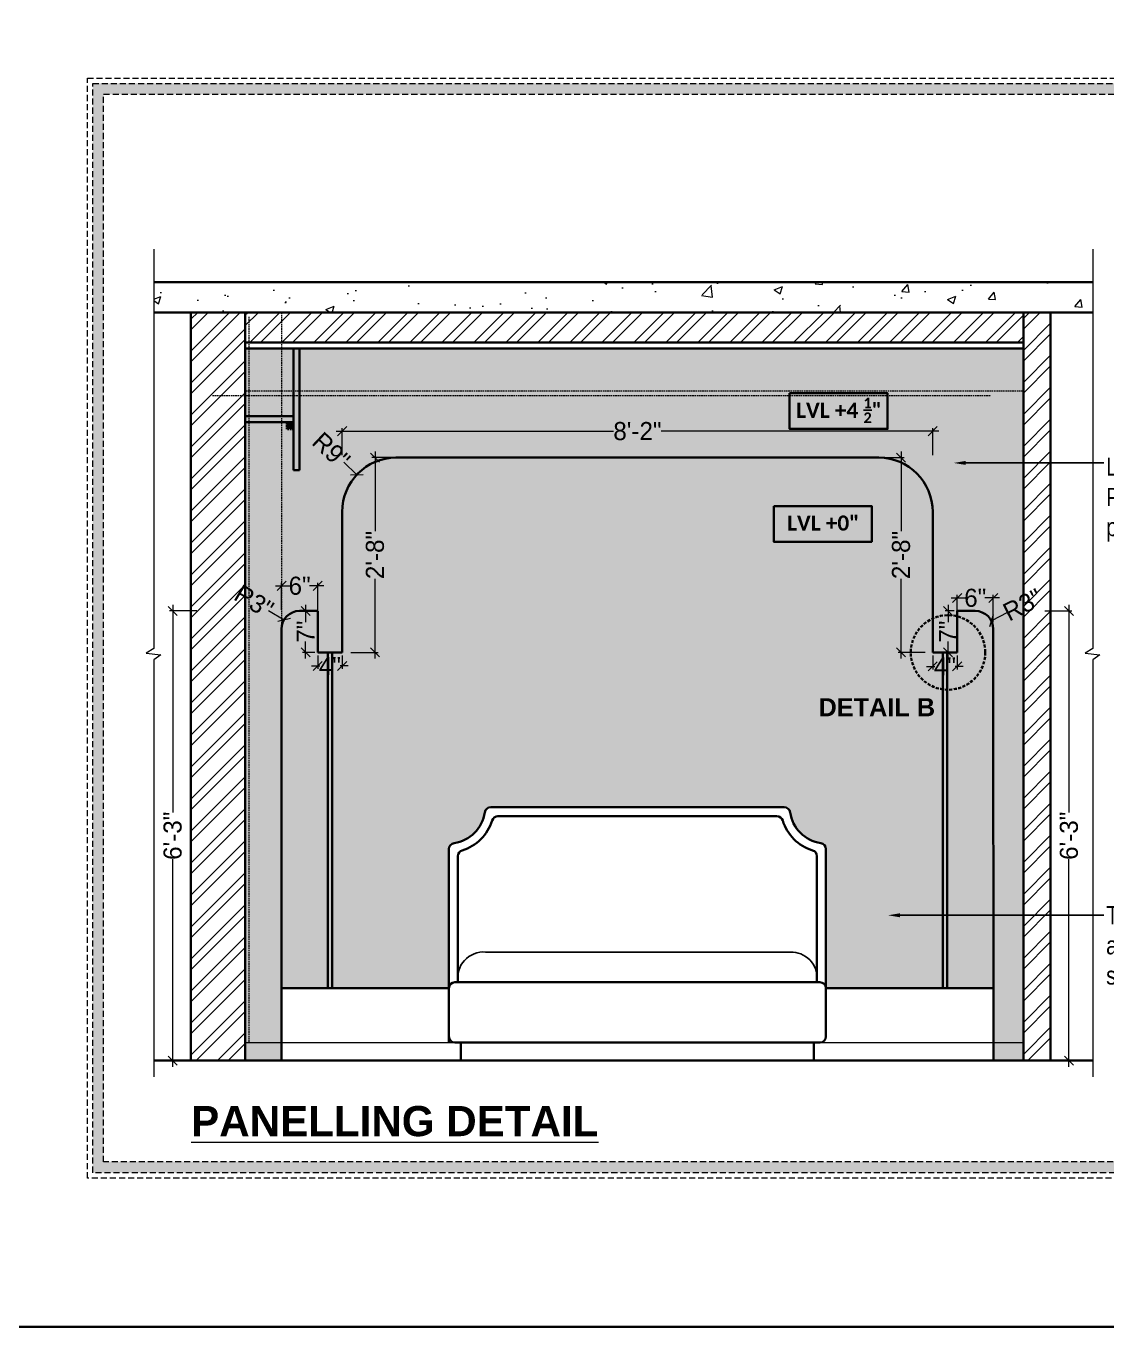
# Model space of a CAD drawing. Header units: millimetres. Extents: x 56222 to 3066687, y -650199 to -121287.
# Drawn here: x 134522.8 to 134702, y -184087.1 to -183871.5 of the extents above; entities that cross this region are included whole.
import ezdxf
from ezdxf import colors
from ezdxf.entities.mleader import LeaderData, LeaderLine
from ezdxf.math import Vec2, Vec3

# ---------------------------------------------------------------- set-up
doc = ezdxf.new("R2010")
doc.units = ezdxf.units.MM
doc.header["$MEASUREMENT"] = 0
doc.header["$PDMODE"] = 35
for name, pattern in [('DASHED', [0.75, 0.5, -0.25]), ('DASHED2', [0.375, 0.25, -0.125]), ('DASHEDX2', [1.5, 1, -0.5])]:
    doc.linetypes.add(name, pattern=pattern)
doc.layers.get('Defpoints').update_dxf_attribs({"color": 220})
doc.layers.add('AR HATCH-7', color=7, linetype='Continuous')
doc.layers.add('Labels and Texts', color=8, linetype='Continuous')
for name, color, linetype, lineweight in [('COLUMN', 1, 'Continuous', 30), ('DIM.', 250, 'Continuous', 13), ('Dimension', 10, 'DASHEDX2', 20), ('FURNITURE', 32, 'Continuous', 9), ('furniture dimensions', 1, 'DASHED', 0), ('FURNITURE-1', 252, 'Continuous', 13), ('GROUND FLOOR', 7, 'Continuous', 9), ('NAME PLATE', 7, 'Continuous', 25), ('SECTION ( SLAB PLine )', 104, 'Continuous', 30), ('Text', 7, 'Continuous', 15), ('wall', 7, 'Continuous', 30), ('XX~SLAB ( BEAM )~ ( DIM )', 7, 'Continuous', 9)]:
    doc.layers.add(name, color=color, linetype=linetype, lineweight=lineweight)
doc.styles.add('century g', font='GOTHIC.TTF')
doc.styles.get("Standard").update_dxf_attribs({"font": 'arial.ttf', "height": 6})
doc.styles.add('style4', font='ARIALN.TTF')
doc.dimstyles.new('Archana', dxfattribs={"dimtxt": 2, "dimasz": 0.75, "dimexe": 0.5, "dimexo": 0.5, "dimgap": 0, "dimtad": 0, "dimzin": 0, "dimdsep": 46, "dimlunit": 4, "dimtxsty": 'century g', "dimblk": 'OBLIQUE', "dimcen": 0, "dimdle": 1, "dimclrd": 256, "dimclre": 256, "dimclrt": 256, "dimadec": 0, "dimazin": 0, "dimtfac": 1, "dimtofl": 0, "dimtmove": 1, "dimatfit": 3, "dimfxl": 1, "dimfxlon": 1, "dimtolj": 1, "dimtzin": 0, "dimlwd": -1, "dimlwe": -1, "dimarcsym": 0})
pattern_1 = [(0, (-42.55616893336992, -445.859880458127), (0.05, 0.0866025403), [0.0125, -0.08750000000000001]), (90, (-42.54991893336992, -445.859880458127), (-0.05, 0.0866025403), [0.00625, -0.1669550806]), (90, (-42.54835643336992, -445.859880458127), (-0.05, 0.0866025403), [0.005000000000000001, -0.1682050806]), (90, (-42.55148143336991, -445.859880458127), (-0.05, 0.0866025403), [0.005000000000000001, -0.1682050806]), (59.99999999999999, (-42.54679393336992, -445.859880458127), (-0.04999999993206561, 0.08660254033922195), [0.004, -0.096]), (120, (-42.55304393336992, -445.859880458127), (-0.09999999993206561, 3.922195346284241e-11), [0.003999999999999997, -0.09599999999999995])]

# ---------------------------------------------------------------- blocks, each defined once
blk = doc.blocks.new('_Oblique')
at = {"layer": 'wall', "color": 0, "lineweight": -2}
blk.add_line((-0.5, -0.5), (0.5, 0.5), dxfattribs=at)
blk = doc.blocks.new('*D412')
at = {"layer": 'Defpoints', "color": 0, "linetype": 'Continuous', "lineweight": 30, "transparency": 16777216}
for p in [(134547.105146333, -183968.4502284427), (134568.8362786699, -183968.4502284427), (134565.1322659781, -184042.9798222438)]:
    blk.add_point(p, dxfattribs=at)
at = {"layer": 'furniture dimensions', "color": 5, "linetype": 'Continuous', "transparency": 16777216}
for p, q in [((134547.105146333, -183967.4502284427), (134547.105146333, -184001.8380708905)), ((134551.105146333, -183968.4502284427), (134546.605146333, -183968.4502284427)), ((134547.105146333, -184043.9798222438), (134547.105146333, -184009.591979796))]:
    blk.add_line(p, q, dxfattribs=at)
at = {"layer": 'furniture dimensions', "color": 5, "linetype": 'ByBlock', "transparency": 16777216}
blk.add_line((134551.105146333, -184042.9798222438), (134546.605146333, -184042.9798222438), dxfattribs=at)
at = {"layer": 'furniture dimensions', "color": 5, "linetype": 'Continuous', "transparency": 16777216, "xscale": 1.5, "yscale": 1.5, "zscale": 1.5}
for p, rotation in [((134547.105146333, -183968.4502284427), 90), ((134547.105146333, -184042.9798222438), 270)]:
    blk.add_blockref('_Oblique', p, dxfattribs=dict(at, rotation=rotation))
at = {"layer": 'furniture dimensions', "linetype": 'Continuous', "lineweight": 0, "transparency": 16777216, "insert": (134547.1051463329, -184005.7150253432), "char_height": 3, "attachment_point": 5, "rotation": 90, "style": 'century g'}
blk.add_mtext('\\A1;6\'-3"', dxfattribs=at)
blk = doc.blocks.new('*D413')
at = {"layer": 'Defpoints', "color": 0, "linetype": 'Continuous', "lineweight": 30, "transparency": 16777216}
for p in [(134571.1428776511, -183964.2945922226), (134565.150750656, -183971.4502284426), (134571.1428776511, -183971.8916234802)]:
    blk.add_point(p, dxfattribs=at)
at = {"layer": 'furniture dimensions', "color": 5, "linetype": 'Continuous', "transparency": 16777216}
for p, q in [((134564.150750656, -183964.2945922226), (134566.5336258463, -183964.2945922226)), ((134572.1428776511, -183964.2945922226), (134569.7600024608, -183964.2945922226)), ((134571.1428776511, -183968.2945922226), (134571.1428776511, -183963.7945922226))]:
    blk.add_line(p, q, dxfattribs=at)
at = {"layer": 'furniture dimensions', "color": 5, "linetype": 'ByBlock', "transparency": 16777216}
blk.add_line((134565.150750656, -183968.2945922226), (134565.150750656, -183963.7945922226), dxfattribs=at)
at = {"layer": 'furniture dimensions', "color": 5, "linetype": 'Continuous', "transparency": 16777216, "xscale": 1.5, "yscale": 1.5, "zscale": 1.5, "rotation": 180}
blk.add_blockref('_Oblique', (134565.150750656, -183964.2945922226), dxfattribs=at)
at = {"layer": 'furniture dimensions', "color": 5, "linetype": 'Continuous', "transparency": 16777216, "xscale": 1.5, "yscale": 1.5, "zscale": 1.5}
blk.add_blockref('_Oblique', (134571.1428776511, -183964.2945922226), dxfattribs=at)
at = {"layer": 'furniture dimensions', "linetype": 'Continuous', "lineweight": 0, "transparency": 16777216, "insert": (134568.1468141535, -183964.2945922226), "char_height": 3, "attachment_point": 5, "style": 'century g'}
blk.add_mtext('\\A1;6"', dxfattribs=at)
blk = doc.blocks.new('*D414')
at = {"layer": 'Defpoints', "color": 0, "linetype": 'Continuous', "lineweight": 30, "transparency": 16777216}
for p in [(134571.1428776511, -183968.4502284426), (134569.1428776513, -183975.3330185179), (134571.1428776511, -183975.3330185179)]:
    blk.add_point(p, dxfattribs=at)
at = {"layer": 'furniture dimensions', "color": 5, "linetype": 'Continuous', "transparency": 16777216}
for p, q in [((134569.1428776513, -183967.4502284426), (134569.1428776513, -183970.2876126033)), ((134569.1428776513, -183976.3330185179), (134569.1428776513, -183973.4956343573)), ((134570.6428776511, -183975.3330185179), (134568.6428776513, -183975.3330185179))]:
    blk.add_line(p, q, dxfattribs=at)
at = {"layer": 'furniture dimensions', "color": 5, "linetype": 'ByBlock', "transparency": 16777216}
blk.add_line((134570.6428776511, -183968.4502284426), (134568.6428776513, -183968.4502284426), dxfattribs=at)
at = {"layer": 'furniture dimensions', "color": 5, "linetype": 'Continuous', "transparency": 16777216, "xscale": 1.5, "yscale": 1.5, "zscale": 1.5}
for p, rotation in [((134569.1428776513, -183968.4502284426), 90), ((134569.1428776513, -183975.3330185179), 270)]:
    blk.add_blockref('_Oblique', p, dxfattribs=dict(at, rotation=rotation))
at = {"layer": 'furniture dimensions', "linetype": 'Continuous', "lineweight": 0, "transparency": 16777216, "insert": (134569.1428776513, -183971.8916234803), "char_height": 3, "attachment_point": 5, "rotation": 90, "style": 'century g'}
blk.add_mtext('\\A1;7"', dxfattribs=at)
blk = doc.blocks.new('*D415')
at = {"layer": 'Defpoints', "color": 0, "linetype": 'Continuous', "lineweight": 30, "transparency": 16777216}
for p in [(134571.1428776511, -183975.3330185179), (134575.2005469705, -183975.3330185179), (134575.2005469705, -183977.571144886)]:
    blk.add_point(p, dxfattribs=at)
at = {"layer": 'furniture dimensions', "color": 5, "linetype": 'ByBlock', "transparency": 16777216}
blk.add_line((134571.1428776511, -183975.8330185179), (134571.1428776511, -183978.071144886), dxfattribs=at)
at = {"layer": 'furniture dimensions', "color": 5, "linetype": 'Continuous', "transparency": 16777216}
for p, q in [((134575.2005469705, -183975.8330185179), (134575.2005469705, -183978.071144886)), ((134570.1428776511, -183977.571144886), (134571.4708285583, -183977.571144886)), ((134576.2005469705, -183977.571144886), (134574.8725960634, -183977.571144886))]:
    blk.add_line(p, q, dxfattribs=at)
at = {"layer": 'furniture dimensions', "color": 5, "linetype": 'Continuous', "transparency": 16777216, "xscale": 1.5, "yscale": 1.5, "zscale": 1.5, "rotation": 180}
blk.add_blockref('_Oblique', (134571.1428776511, -183977.571144886), dxfattribs=at)
at = {"layer": 'furniture dimensions', "color": 5, "linetype": 'Continuous', "transparency": 16777216, "xscale": 1.5, "yscale": 1.5, "zscale": 1.5}
blk.add_blockref('_Oblique', (134575.2005469705, -183977.571144886), dxfattribs=at)
at = {"layer": 'furniture dimensions', "linetype": 'Continuous', "lineweight": 0, "transparency": 16777216, "insert": (134573.1717123108, -183977.571144886), "char_height": 3, "attachment_point": 5, "style": 'century g'}
blk.add_mtext('\\A1;4"', dxfattribs=at)
blk = doc.blocks.new('*D416')
at = {"layer": 'Defpoints', "color": 0, "linetype": 'Continuous', "lineweight": 30, "transparency": 16777216}
for p in [(134580.6423300977, -183943.0316213579), (134588.4468639769, -183943.0316213579), (134575.2005469706, -183975.3330185179)]:
    blk.add_point(p, dxfattribs=at)
at = {"layer": 'furniture dimensions', "color": 5, "linetype": 'Continuous', "transparency": 16777216}
for p, q in [((134580.6423300977, -183942.0316213579), (134580.6423300977, -183955.2268474702)), ((134584.6423300977, -183943.0316213579), (134580.1423300977, -183943.0316213579)), ((134580.6423300977, -183976.3330185179), (134580.6423300977, -183963.1377924056))]:
    blk.add_line(p, q, dxfattribs=at)
at = {"layer": 'furniture dimensions', "color": 5, "linetype": 'ByBlock', "transparency": 16777216}
blk.add_line((134576.6423300977, -183975.3330185179), (134581.1423300977, -183975.3330185179), dxfattribs=at)
at = {"layer": 'furniture dimensions', "color": 5, "linetype": 'Continuous', "transparency": 16777216, "xscale": 1.5, "yscale": 1.5, "zscale": 1.5}
for p, rotation in [((134580.6423300977, -183943.0316213579), 90), ((134580.6423300977, -183975.3330185179), 270)]:
    blk.add_blockref('_Oblique', p, dxfattribs=dict(at, rotation=rotation))
at = {"layer": 'furniture dimensions', "linetype": 'Continuous', "lineweight": 0, "transparency": 16777216, "insert": (134580.6423300976, -183959.1823199379), "char_height": 3, "attachment_point": 5, "rotation": 90, "style": 'century g'}
blk.add_mtext('\\A1;2\'-8"', dxfattribs=at)
blk = doc.blocks.new('*D417')
at = {"layer": 'Defpoints', "color": 0, "linetype": 'Continuous', "lineweight": 30, "transparency": 16777216}
for p in [(134565.5809306657, -183969.9023184913), (134568.1507506559, -183971.4502284426)]:
    blk.add_point(p, dxfattribs=at)
at = {"layer": 'furniture dimensions', "color": 5, "linetype": 'Continuous', "transparency": 16777216}
blk.add_line((134563.0111106754, -183968.35440854), (134565.5809306657, -183969.9023184913), dxfattribs=at)
at = {"layer": 'furniture dimensions', "color": 5, "linetype": 'Continuous', "transparency": 16777216, "xscale": 1.5, "yscale": 1.5, "zscale": 1.5, "rotation": 328.9376878861668}
blk.add_blockref('_Oblique', (134565.5809306657, -183969.9023184913), dxfattribs=at)
at = {"layer": 'furniture dimensions', "linetype": 'Continuous', "lineweight": 0, "transparency": 16777216, "insert": (134560.5862907253, -183966.8938381713), "char_height": 3, "attachment_point": 5, "rotation": 328.9376878861667, "style": 'century g'}
blk.add_mtext('\\A1;R3"', dxfattribs=at)
blk = doc.blocks.new('*D418')
at = {"layer": 'Defpoints', "color": 0, "linetype": 'Continuous', "lineweight": 30, "transparency": 16777216}
for p in [(134577.6390567744, -183945.8711781202), (134584.2005469705, -183952.0312792887)]:
    blk.add_point(p, dxfattribs=at)
at = {"layer": 'furniture dimensions', "color": 5, "linetype": 'Continuous', "transparency": 16777216}
blk.add_line((134575.4518933758, -183943.817811064), (134577.6390567744, -183945.8711781202), dxfattribs=at)
at = {"layer": 'furniture dimensions', "color": 5, "linetype": 'Continuous', "transparency": 16777216, "xscale": 1.5, "yscale": 1.5, "zscale": 1.5, "rotation": 316.8071850856658}
blk.add_blockref('_Oblique', (134577.6390567744, -183945.8711781202), dxfattribs=at)
at = {"layer": 'furniture dimensions', "linetype": 'Continuous', "lineweight": 0, "transparency": 16777216, "insert": (134573.3881389248, -183941.8803036037), "char_height": 3, "attachment_point": 5, "rotation": 316.80718508566576, "style": 'century g'}
blk.add_mtext('\\A1;R9"', dxfattribs=at)
blk = doc.blocks.new('*D419')
at = {"layer": 'Defpoints', "color": 0, "linetype": 'Continuous', "lineweight": 30, "transparency": 16777216}
for p in [(134673.0813633529, -183938.6625742629), (134575.2005469705, -183952.0312792886), (134673.0813633529, -183952.0312792886)]:
    blk.add_point(p, dxfattribs=at)
at = {"layer": 'furniture dimensions', "color": 5, "linetype": 'Continuous', "transparency": 16777216}
for p, q in [((134574.2005469705, -183938.6625742629), (134620.1936404098, -183938.6625742629)), ((134674.0813633529, -183938.6625742629), (134628.0882699135, -183938.6625742629)), ((134673.0813633529, -183942.6625742629), (134673.0813633529, -183938.1625742629))]:
    blk.add_line(p, q, dxfattribs=at)
at = {"layer": 'furniture dimensions', "color": 5, "linetype": 'ByBlock', "transparency": 16777216}
blk.add_line((134575.2005469705, -183942.6625742629), (134575.2005469705, -183938.1625742629), dxfattribs=at)
at = {"layer": 'furniture dimensions', "color": 5, "linetype": 'Continuous', "transparency": 16777216, "xscale": 1.5, "yscale": 1.5, "zscale": 1.5, "rotation": 180}
blk.add_blockref('_Oblique', (134575.2005469705, -183938.6625742629), dxfattribs=at)
at = {"layer": 'furniture dimensions', "color": 5, "linetype": 'Continuous', "transparency": 16777216, "xscale": 1.5, "yscale": 1.5, "zscale": 1.5}
blk.add_blockref('_Oblique', (134673.0813633529, -183938.6625742629), dxfattribs=at)
at = {"layer": 'furniture dimensions', "linetype": 'Continuous', "lineweight": 0, "transparency": 16777216, "insert": (134624.1409551617, -183938.6625742629), "char_height": 3, "attachment_point": 5, "style": 'century g'}
blk.add_mtext('\\A1;8\'-2"', dxfattribs=at)
blk = doc.blocks.new('*D420')
at = {"layer": 'Defpoints', "color": 0, "linetype": 'Continuous', "lineweight": 30, "transparency": 16777216}
for p in [(134664.1598307262, -183943.0316213579), (134667.8398001689, -183975.3330185179), (134673.0813633529, -183975.3330185179)]:
    blk.add_point(p, dxfattribs=at)
at = {"layer": 'furniture dimensions', "color": 5, "linetype": 'Continuous', "transparency": 16777216}
for p, q in [((134667.8398001689, -183942.0316213579), (134667.8398001689, -183955.2268474702)), ((134667.8398001689, -183976.3330185179), (134667.8398001689, -183963.1377924056)), ((134671.8398001689, -183975.3330185179), (134667.3398001689, -183975.3330185179))]:
    blk.add_line(p, q, dxfattribs=at)
at = {"layer": 'furniture dimensions', "color": 5, "linetype": 'ByBlock', "transparency": 16777216}
blk.add_line((134664.6598307262, -183943.0316213579), (134668.3398001689, -183943.0316213579), dxfattribs=at)
at = {"layer": 'furniture dimensions', "color": 5, "linetype": 'Continuous', "transparency": 16777216, "xscale": 1.5, "yscale": 1.5, "zscale": 1.5}
for p, rotation in [((134667.8398001689, -183943.0316213579), 90), ((134667.8398001689, -183975.3330185179), 270)]:
    blk.add_blockref('_Oblique', p, dxfattribs=dict(at, rotation=rotation))
at = {"layer": 'furniture dimensions', "linetype": 'Continuous', "lineweight": 0, "transparency": 16777216, "insert": (134667.8398001689, -183959.1823199379), "char_height": 3, "attachment_point": 5, "rotation": 90, "style": 'century g'}
blk.add_mtext('\\A1;2\'-8"', dxfattribs=at)
blk = doc.blocks.new('*D421')
at = {"layer": 'Defpoints', "color": 0, "linetype": 'Continuous', "lineweight": 30, "transparency": 16777216}
for p in [(134673.0813633529, -183975.3330185179), (134677.1390326722, -183975.3330185179), (134677.1390326722, -183977.6327019032)]:
    blk.add_point(p, dxfattribs=at)
at = {"layer": 'furniture dimensions', "color": 5, "linetype": 'ByBlock', "transparency": 16777216}
blk.add_line((134673.0813633529, -183975.8330185179), (134673.0813633529, -183978.1327019032), dxfattribs=at)
at = {"layer": 'furniture dimensions', "color": 5, "linetype": 'Continuous', "transparency": 16777216}
for p, q in [((134677.1390326722, -183975.8330185179), (134677.1390326722, -183978.1327019032)), ((134672.0813633529, -183977.6327019032), (134673.40931426, -183977.6327019032)), ((134678.1390326722, -183977.6327019032), (134676.8110817651, -183977.6327019032))]:
    blk.add_line(p, q, dxfattribs=at)
at = {"layer": 'furniture dimensions', "color": 5, "linetype": 'Continuous', "transparency": 16777216, "xscale": 1.5, "yscale": 1.5, "zscale": 1.5, "rotation": 180}
blk.add_blockref('_Oblique', (134673.0813633529, -183977.6327019032), dxfattribs=at)
at = {"layer": 'furniture dimensions', "color": 5, "linetype": 'Continuous', "transparency": 16777216, "xscale": 1.5, "yscale": 1.5, "zscale": 1.5}
blk.add_blockref('_Oblique', (134677.1390326722, -183977.6327019032), dxfattribs=at)
at = {"layer": 'furniture dimensions', "linetype": 'Continuous', "lineweight": 0, "transparency": 16777216, "insert": (134675.1101980126, -183977.6327019032), "char_height": 3, "attachment_point": 5, "style": 'century g'}
blk.add_mtext('\\A1;4"', dxfattribs=at)
blk = doc.blocks.new('*D422')
at = {"layer": 'Defpoints', "color": 0, "linetype": 'Continuous', "lineweight": 30, "transparency": 16777216}
for p in [(134675.624803877, -183968.4502284426), (134677.1390326723, -183968.4502284426), (134677.1390326723, -183975.3330185179)]:
    blk.add_point(p, dxfattribs=at)
at = {"layer": 'furniture dimensions', "color": 5, "linetype": 'Continuous', "transparency": 16777216}
for p, q in [((134675.624803877, -183967.4502284426), (134675.624803877, -183970.2876126033)), ((134676.6390326723, -183968.4502284426), (134675.124803877, -183968.4502284426)), ((134675.624803877, -183976.3330185179), (134675.624803877, -183973.4956343573))]:
    blk.add_line(p, q, dxfattribs=at)
at = {"layer": 'furniture dimensions', "color": 5, "linetype": 'ByBlock', "transparency": 16777216}
blk.add_line((134676.6390326723, -183975.3330185179), (134675.124803877, -183975.3330185179), dxfattribs=at)
at = {"layer": 'furniture dimensions', "color": 5, "linetype": 'Continuous', "transparency": 16777216, "xscale": 1.5, "yscale": 1.5, "zscale": 1.5}
for p, rotation in [((134675.624803877, -183968.4502284426), 90), ((134675.624803877, -183975.3330185179), 270)]:
    blk.add_blockref('_Oblique', p, dxfattribs=dict(at, rotation=rotation))
at = {"layer": 'furniture dimensions', "linetype": 'Continuous', "lineweight": 0, "transparency": 16777216, "insert": (134675.6248038769, -183971.8916234803), "char_height": 3, "attachment_point": 5, "rotation": 90, "style": 'century g'}
blk.add_mtext('\\A1;7"', dxfattribs=at)
blk = doc.blocks.new('*D423')
at = {"layer": 'Defpoints', "color": 0, "linetype": 'Continuous', "lineweight": 30, "transparency": 16777216}
for p in [(134683.1315212516, -183966.2926034058), (134677.1390326722, -183970.2876126034), (134683.1315212516, -183972.6948228212)]:
    blk.add_point(p, dxfattribs=at)
at = {"layer": 'furniture dimensions', "color": 5, "linetype": 'ByBlock', "transparency": 16777216}
blk.add_line((134677.1390326722, -183969.7876126034), (134677.1390326722, -183965.7926034058), dxfattribs=at)
at = {"layer": 'furniture dimensions', "color": 5, "linetype": 'Continuous', "transparency": 16777216}
for p, q in [((134683.1315212516, -183970.2926034058), (134683.1315212516, -183965.7926034058)), ((134676.1390326722, -183966.2926034058), (134678.5220886547, -183966.2926034058)), ((134684.1315212516, -183966.2926034058), (134681.7484652692, -183966.2926034058))]:
    blk.add_line(p, q, dxfattribs=at)
at = {"layer": 'furniture dimensions', "color": 5, "linetype": 'Continuous', "transparency": 16777216, "xscale": 1.5, "yscale": 1.5, "zscale": 1.5, "rotation": 180}
blk.add_blockref('_Oblique', (134677.1390326722, -183966.2926034058), dxfattribs=at)
at = {"layer": 'furniture dimensions', "color": 5, "linetype": 'Continuous', "transparency": 16777216, "xscale": 1.5, "yscale": 1.5, "zscale": 1.5}
blk.add_blockref('_Oblique', (134683.1315212516, -183966.2926034058), dxfattribs=at)
at = {"layer": 'furniture dimensions', "linetype": 'Continuous', "lineweight": 0, "transparency": 16777216, "insert": (134680.135276962, -183966.2926034058), "char_height": 3, "attachment_point": 5, "style": 'century g'}
blk.add_mtext('\\A1;6"', dxfattribs=at)
blk = doc.blocks.new('*D424')
at = {"layer": 'Defpoints', "color": 0, "linetype": 'Continuous', "lineweight": 30, "transparency": 16777216}
for p in [(134680.1311596674, -183968.4502284427), (134680.1311596674, -184042.9798222438), (134695.672498834, -184042.9798222438)]:
    blk.add_point(p, dxfattribs=at)
at = {"layer": 'furniture dimensions', "color": 5, "linetype": 'Continuous', "transparency": 16777216}
for p, q in [((134695.672498834, -183967.4502284427), (134695.672498834, -184001.8380708905)), ((134695.672498834, -184043.9798222438), (134695.672498834, -184009.591979796)), ((134691.672498834, -184042.9798222438), (134696.172498834, -184042.9798222438))]:
    blk.add_line(p, q, dxfattribs=at)
at = {"layer": 'furniture dimensions', "color": 5, "linetype": 'ByBlock', "transparency": 16777216}
blk.add_line((134691.672498834, -183968.4502284427), (134696.172498834, -183968.4502284427), dxfattribs=at)
at = {"layer": 'furniture dimensions', "color": 5, "linetype": 'Continuous', "transparency": 16777216, "xscale": 1.5, "yscale": 1.5, "zscale": 1.5}
for p, rotation in [((134695.672498834, -183968.4502284427), 90), ((134695.672498834, -184042.9798222438), 270)]:
    blk.add_blockref('_Oblique', p, dxfattribs=dict(at, rotation=rotation))
at = {"layer": 'furniture dimensions', "linetype": 'Continuous', "lineweight": 0, "transparency": 16777216, "insert": (134695.6724988339, -184005.7150253432), "char_height": 3, "attachment_point": 5, "rotation": 90, "style": 'century g'}
blk.add_mtext('\\A1;6\'-3"', dxfattribs=at)
blk = doc.blocks.new('*D425')
at = {"layer": 'Defpoints', "color": 0, "linetype": 'Continuous', "lineweight": 30, "transparency": 16777216}
for p in [(134682.8035269978, -183970.0869776033), (134680.1311596673, -183971.4502284426)]:
    blk.add_point(p, dxfattribs=at)
at = {"layer": 'furniture dimensions', "color": 5, "linetype": 'Continuous', "transparency": 16777216}
blk.add_line((134685.4758943283, -183968.7237267639), (134682.8035269978, -183970.0869776033), dxfattribs=at)
at = {"layer": 'furniture dimensions', "color": 5, "linetype": 'Continuous', "transparency": 16777216, "xscale": 1.5, "yscale": 1.5, "zscale": 1.5, "rotation": 207.0274258120571}
blk.add_blockref('_Oblique', (134682.8035269978, -183970.0869776033), dxfattribs=at)
at = {"layer": 'furniture dimensions', "linetype": 'Continuous', "lineweight": 0, "transparency": 16777216, "insert": (134687.9974754668, -183967.4373962642), "char_height": 3, "attachment_point": 5, "rotation": 27.027425812057103, "style": 'century g'}
blk.add_mtext('\\A1;R3"', dxfattribs=at)

msp = doc.modelspace()

# ---------------------------------------------------------------- hatches: boundary and pattern name
at = {"layer": 'AR HATCH-7', "lineweight": 18, "true_color": 0x939598, "transparency": 33554687}
h = msp.add_hatch(dxfattribs=at)
h.set_pattern_fill('ANSI32', color=252, scale=10)
h.set_pattern_definition([(45, (-59.08697850699537, -447.9356172328989), (-2.651650429449553, 2.651650429449553), []), (45, (-57.31921155698365, -447.9356172328989), (-2.651650429449553, 2.651650429449553), [])])
h.paths.add_polyline_path([(134559.1326987932, -183918.979829948), (134550.1326987936, -183918.979829948), (134550.1326987936, -184042.9798222438), (134559.1326987932, -184042.9798222437)])
h.paths.add_polyline_path([(134692.6313814473, -183918.979826096), (134688.1377234321, -183918.9798338001), (134688.1377234321, -184042.9798222438), (134692.6313814473, -184042.9798222438)])
at = {"layer": 'AR HATCH-7', "lineweight": 30, "true_color": 0xf2e8da, "transparency": 33554559}
h = msp.add_hatch(color=254, dxfattribs=at)
h.dxf.hatch_style = 1
edge = h.paths.add_edge_path()
edge.add_line((134688.1377234321, -183931.9798299481), (134565.1326987936, -183931.9798299481))
edge.add_line((134565.1326987936, -183931.9798299481), (134565.150750656, -183971.4502284426))
edge.add_arc((134568.150750656, -183971.4502284426), 3, 90.00000000055587, 179.9999999994442, ccw=False)
edge.add_line((134568.150750656, -183968.4502284426), (134571.1428776511, -183968.4502284426))
edge.add_line((134571.1428776511, -183968.4502284426), (134571.1428776511, -183975.3330185179))
edge.add_line((134571.1428776511, -183975.3330185179), (134575.2005469705, -183975.3330185179))
edge.add_line((134575.2005469705, -183975.3330185179), (134575.2005469705, -183952.0312792886))
edge.add_arc((134584.2005469705, -183952.0312792886), 9.000000000029104, 90.49954514177853, 179.9999999998147, ccw=False)
edge.add_line((134584.1220795973, -183943.0316213578), (134664.0028959796, -183943.0316213578))
edge.add_arc((134664.0813633527, -183952.0312792887), 9.000000000125574, 9.263771971745882e-10, 90.49954514084732, ccw=False)
edge.add_line((134673.0813633529, -183952.0312792886), (134673.0813633529, -183975.3330185179))
edge.add_line((134673.0813633529, -183975.3330185179), (134677.1390326722, -183975.3330185179))
edge.add_line((134677.1390326722, -183975.3330185179), (134677.1390326722, -183968.4502284426))
edge.add_line((134677.1390326722, -183968.4502284426), (134680.1311596674, -183968.4502284426))
edge.add_arc((134680.1311596673, -183971.4502284426), 3, 0.03474897195201265, 89.99999999944419, ccw=False)
edge.add_line((134683.1311591156, -183971.4484089908), (134683.1492115297, -184042.9798222438))
edge.add_line((134683.1492115297, -184042.9798222438), (134688.1377234321, -184042.9798222438))
edge.add_line((134688.1377234321, -184042.9798222438), (134688.1377234321, -184008.697887607))
edge.add_line((134688.1377234321, -184008.697887607), (134688.1377234321, -183931.9798299481))
h.paths.add_polyline_path([(134565.1326987936, -183931.9798299481), (134559.1326987932, -183931.9798299481), (134559.1326987932, -184042.9798222438), (134565.1326987936, -184042.9798222438)])
h.paths.add_polyline_path([(134688.1377234321, -183924.979829948), (134559.1326987932, -183924.979829948), (134559.1326987932, -183931.9798299481), (134688.1377234321, -183931.9798299481)])
at = {"layer": 'AR HATCH-7', "lineweight": 30, "transparency": 33554500}
h = msp.add_hatch(dxfattribs=at)
h.set_pattern_fill('SWAMP', color=8, scale=0.1)
h.set_pattern_definition(pattern_1)
edge = h.paths.add_edge_path()
edge.add_line((134674.7351980126, -183975.3330185179), (134673.0813633529, -183975.3330185179))
edge.add_line((134673.0813633529, -183975.3330185179), (134673.0813633529, -183952.0312792886))
edge.add_arc((134664.0813633529, -183952.0312792886), 9, 0, 90.49954514159484)
edge.add_line((134664.0028959796, -183943.0316213578), (134584.1220795973, -183943.0316213578))
edge.add_arc((134584.2005469705, -183952.0312792886), 9.000000000010179, 90.49954514159484, 180)
edge.add_line((134575.2005469705, -183952.0312792886), (134575.2005469705, -183975.3330185179))
edge.add_line((134575.2005469705, -183975.3330185179), (134573.5467123108, -183975.3330185179))
edge.add_line((134573.5467123108, -183975.3330185179), (134573.5467123108, -184030.9792347861))
edge.add_line((134573.5467123108, -184030.9792347861), (134592.8909551614, -184030.9797881241))
edge.add_line((134592.8909551614, -184030.9797881241), (134592.8909551614, -184007.9080254741))
edge.add_arc((134593.8909551614, -184007.908025474), 0.9999999999417923, 98.2132106993692, 180.0000000016675, ccw=False)
edge.add_arc((134592.8909551614, -184000.9798222438), 6.00000000000812, 278.2132107016067, 351.7867892983933)
edge.add_arc((134599.8191583917, -184001.9798222437), 0.9999999999663115, 89.9999999983325, 171.7867893006307, ccw=False)
edge.add_line((134599.8191583917, -184000.9798222438), (134648.4627519307, -184000.9798222438))
edge.add_arc((134648.4627519307, -184001.9798222438), 1, 8.213210700781474, 90, ccw=False)
edge.add_arc((134655.390955161, -184000.9798222439), 5.999999999995647, 188.2132107007814, 261.7867892983537)
edge.add_arc((134654.390955161, -184007.9080254741), 0.9999999999704692, 0, 81.78678929898041, ccw=False)
edge.add_line((134655.390955161, -184007.9080254741), (134655.3909551614, -184030.9797881241))
edge.add_line((134655.3909551614, -184030.9797881241), (134674.7351980126, -184030.978992982))
edge.add_line((134674.7351980126, -184030.978992982), (134674.7351980126, -183975.3330185179))
h.paths.add_polyline_path([(134654.8808371033, -183995.3203381194), (134627.782775067, -183995.3203381194)], flags=16)
h.paths.add_polyline_path([(134620.4991352559, -183990.2168089242), (134596.4253369535, -183990.2168089242)], flags=16)
at = {"layer": 'AR HATCH-7', "lineweight": 0, "transparency": 33554500}
h = msp.add_hatch(dxfattribs=at)
h.set_pattern_fill('SWAMP', color=8, scale=0.1)
h.set_pattern_definition(pattern_1)
h.paths.add_polyline_path([(134683.1343188511, -183981.868256881), (134675.4851980126, -183981.8845239597), (134675.4851980126, -184012.228672463), (134683.1435195062, -184012.2092233429)])
h.paths.add_polyline_path([(134683.1311591156, -183971.4484089908, 0.4140359384822253), (134680.1311596674, -183968.4502284426), (134677.1390326722, -183968.4502284426), (134677.1390326722, -183975.3330185179), (134675.4851980126, -183975.3330185179), (134675.4851980126, -183981.8845239597), (134683.1343188511, -183981.868256881)])
h.paths.add_polyline_path([(134683.1435195062, -184012.2092233429), (134675.4851980126, -184012.228672463), (134675.4851980126, -184030.9797881241), (134683.1492115297, -184030.9797881241)])
h.paths.add_polyline_path([(134572.7967123108, -183975.3330185179), (134571.1428776511, -183975.3330185179), (134571.1428776511, -183968.4502284426), (134568.150750656, -183968.4502284426, 0.4142135623656737), (134565.150750656, -183971.4502284426), (134565.1326987936, -184030.9797881241), (134572.7967123108, -184030.9797881241)])
at = {"layer": 'AR HATCH-7', "lineweight": 30, "true_color": 0xdec05f, "transparency": 33554687}
h = msp.add_hatch(color=53, dxfattribs=at)
h.dxf.hatch_style = 1
h.paths.add_polyline_path([(134573.5467123108, -183975.3330185179), (134572.7967123108, -183975.3330185179), (134572.7967123108, -184030.9797881241), (134573.5467123108, -184030.9797881241)])
h = msp.add_hatch(color=53, dxfattribs=at)
h.dxf.hatch_style = 1
h.paths.add_polyline_path([(134675.4851980126, -183975.3330185179), (134674.7351980126, -183975.3330185179), (134674.7351980126, -184030.9797881241), (134675.4851980126, -184030.9797881241)])
h.paths.add_polyline_path([(134675.4637402867, -184023.1469391107), (134675.4637402867, -184016.6707324485)], flags=16)
at = {"layer": 'Dimension', "true_color": 0xd39e00}
h = msp.add_hatch(color=42, dxfattribs=at)
h.paths.add_polyline_path([(134533.8598820987, -183881.0362539469), (134533.8598820987, -184061.5448370035), (134790.3095154563, -184061.5448370035), (134790.3095154563, -183881.0362539469)])
h.paths.add_polyline_path([(134535.6596957846, -183882.8360676327), (134788.5097017705, -183882.8360676327), (134788.5097017705, -184059.7450233177), (134535.6596957846, -184059.7450233177)], flags=16)
at = {"layer": 'FURNITURE-1', "lineweight": 18, "true_color": 0xc7c8ca}
h = msp.add_hatch(dxfattribs=at)
h.set_pattern_fill('AR-CONC', color=9, scale=2)
h.set_pattern_definition([(49.99999999999999, (-59.08697850699537, -450.9356249371485), (14.34520365201507, -1.255042699651902), [1.5, -16.5]), (355, (-59.08697850699537, -450.9356249371485), (-2.77502667226, 15.04384267400024), [1.2, -13.2]), (100.45144446, (-57.89154488698114, -451.0402118171623), (11.57017693454224, 13.78879981937259), [1.274803839999995, -14.02284223999996]), (46.18420000000001, (-59.08697850699537, -446.9356249371485), (21.34482661343145, -3.310385615861531), [2.25, -24.75]), (96.63563549, (-57.30824360699626, -447.2114910771488), (18.69323891348457, 19.48237201549101), [1.91220684, -21.0342752]), (351.1841639899999, (-59.08697850699537, -446.9356249371485), (18.69323890109546, 19.4823720053998), [1.8, -19.80000002]), (21, (-57.08697850699537, -447.9356249371485), (11.93814104236923, -8.052377813306776), [1.5, -16.5]), (326.0000000000001, (-57.08697850699537, -447.9356249371485), (4.866306638431634, 14.50300090093706), [1.2, -13.2]), (71.45144474, (-56.09213342700968, -448.6066564171342), (16.80444753459942, 6.450623056127077), [1.2748038, -14.02284224]), (37.50000000000001, (-59.08697850699537, -450.9356249371485), (0.2431971063458134, 6.65787707662623), [0, -13.04, 0, -13.4, 0, -13.25]), (7.499999999999999, (-59.08697850699537, -450.9356249371485), (5.261390748842972, 7.888234237647205), [0, -7.64, 0, -12.74, 0, -5.05]), (327.5, (-63.54697850698722, -450.9356249371485), (10.67644872344818, -0.4510974346875951), [0, -5, 0, -15.6, 0, -20.7]), (317.5, (-65.54697850698722, -450.9356249371485), (11.66372338684772, 2.002099646646355), [0, -6.5, 0, -10.36, 0, -14.7])])
h.paths.add_polyline_path([(134699.6070538646, -183913.979829948), (134543.9728484516, -183913.979829948), (134543.9728484516, -183918.979829948), (134699.6070538646, -183918.979829948)])
at = {"layer": 'FURNITURE-1', "lineweight": 18, "transparency": 33554572}
h = msp.add_hatch(dxfattribs=at)
h.set_pattern_fill('ANSI32', color=6, scale=10)
h.set_pattern_definition([(45, (-59.08697850699537, -450.9356249371485), (-2.651650429449553, 2.651650429449553), []), (45, (-57.31921155698365, -450.9356249371485), (-2.651650429449553, 2.651650429449553), [])])
h.paths.add_polyline_path([(134688.1377234321, -183918.979829948), (134565.1326987936, -183918.979829948), (134565.1326987936, -183923.9536898385), (134688.1377234321, -183923.9536898385)])
h.paths.add_polyline_path([(134565.1326987936, -183918.979829948), (134559.1326987932, -183918.979829948), (134559.1326987932, -183923.9536898385), (134565.1326987936, -183923.9536898385)])
at = {"layer": 'FURNITURE-1', "lineweight": 30, "transparency": 33554607}
h = msp.add_hatch(color=3, dxfattribs=at)
h.dxf.hatch_style = 1
h.paths.add_polyline_path([(134566.0086049771, -183937.1468089726), (134567.1326987932, -183937.1468089726), (134567.1326987932, -183938.3006456912), (134566.0086049771, -183938.3006456912)])

# ---------------------------------------------------------------- linework, layer by layer
at = {"color": 27, "linetype": 'Continuous', "lineweight": 30, "true_color": 0x7d5120}
msp.add_line((134566.1326987932, -183937.1448294041), (134559.1326987932, -183937.1529148192), dxfattribs=at)
at = {"layer": 'COLUMN', "color": 9, "linetype": 'DASHED2', "lineweight": 0, "true_color": 0xc7c8ca}
for p, q in [((134559.7209585681, -183919.7255491591), (134559.7209585681, -183932.7255491592)), ((134565.1326987936, -183918.979829948), (134565.1326987936, -183931.9798299481)), ((134553.7209585676, -183932.7255491592), (134682.7259832065, -183932.7255491592)), ((134559.1326987932, -183931.9798299481), (134688.1377234321, -183931.9798299481)), ((134559.7209585681, -183932.7255491592), (134559.7209585681, -184039.9798222438)), ((134565.1326987936, -183931.9798299481), (134565.1326987936, -184033.9797881497))]:
    msp.add_line(p, q, dxfattribs=at)
at = {"layer": 'Dimension', "color": 42, "true_color": 0xd39e00, "elevation": 0.1188055700500966}
for points in [[(134532.9599752557, -183880.136347104), (134791.2094222992, -183880.136347104), (134791.2094222992, -184062.4447438465), (134532.9599752557, -184062.4447438465)], [(134533.8598820987, -183881.0362539469), (134790.3095154563, -183881.0362539469), (134790.3095154563, -184061.5448370035), (134533.8598820987, -184061.5448370035)], [(134535.6596957846, -183882.8360676327), (134788.5097017705, -183882.8360676327), (134788.5097017705, -184059.7450233177), (134535.6596957846, -184059.7450233177)]]:
    msp.add_lwpolyline(points, close=True, dxfattribs=at)
at = {"layer": 'FURNITURE', "lineweight": 30}
for p, q in [((134567.1326987932, -183924.979829948), (134567.1326987932, -183945.1468089726)), ((134568.1326987932, -183924.979829948), (134568.1326987932, -183945.1468089726)), ((134567.1326987932, -183936.1468089726), (134559.1326987932, -183936.1468089726)), ((134567.1326987932, -183937.1468089726), (134559.1326987932, -183937.1468089726)), ((134584.1220795973, -183943.0316213578), (134664.1598307261, -183943.0316213578)), ((134568.1326987932, -183945.1468089726), (134567.1326987932, -183945.1468089726)), ((134575.2005469705, -183952.0312792886), (134575.2005469705, -183975.3330185179)), ((134673.0813633529, -183952.0312792886), (134673.0813633529, -183975.3330185179)), ((134571.1428776511, -183968.4502284426), (134568.150750656, -183968.4502284426)), ((134571.1428776511, -183975.3330185178), (134571.1428776511, -183968.4502284426)), ((134677.1390326722, -183975.3330185179), (134677.1390326722, -183968.4502284426)), ((134677.1390326722, -183968.4502284426), (134680.1311596673, -183968.4502284426)), ((134565.150750656, -183971.4502284426), (134565.1322659781, -184042.9798222438)), ((134683.1311596673, -183971.4502284426), (134683.151940718, -184042.9798222438)), ((134575.2005469705, -183975.3330185179), (134571.1428776511, -183975.3330185179)), ((134673.0813633529, -183975.3330185179), (134677.1390326722, -183975.3330185179)), ((134565.1322659781, -184030.9789940927), (134592.8909551614, -184030.9797881241)), ((134592.8909551614, -184039.9798222438), (134592.8909551614, -184030.9798222438)), ((134655.3878539074, -184030.9798221551), (134683.1465430908, -184030.9806161865)), ((134653.3909551614, -184039.9798222438), (134653.3909551614, -184042.9798222438)), ((134683.1505757778, -184039.9786811889), (134683.1505757778, -184042.9786811889))]:
    msp.add_line(p, q, dxfattribs=at)
at = {"layer": 'FURNITURE', "lineweight": 25}
for p, q in [((134688.1377234321, -184008.697887607), (134688.1377234321, -184030.9797881241)), ((134559.1326987932, -184009.203631656), (134559.1326987932, -184030.9797881241)), ((134594.5826004393, -184039.9798222437, -0.4046973957274836), (134594.5826004393, -184040.0253210167, -0.4047057285931611)), ((134644.2975471486, -184039.9798222437, 0.4027243849323787), (134644.2975471486, -184039.9922276204, 0.4027221129515912)), ((134646.7975471483, -184039.9798222437, 0.4027243849323787), (134646.7975471483, -184039.9922276204, 0.4027221129515965))]:
    msp.add_line(p, q, dxfattribs=at)
at = {"layer": 'FURNITURE'}
msp.add_line((134559.1326987932, -184039.9798222438), (134688.1377234321, -184039.9798222438), dxfattribs=at)
at = {"layer": 'FURNITURE', "lineweight": 30}
for points in [[(134572.7967123108, -183975.3330185179), (134573.5467123108, -183975.3330185179), (134573.5467123108, -184030.9797881241), (134572.7967123108, -184030.9797881241)], [(134674.7351980126, -183975.3330185179), (134675.4851980126, -183975.3330185179), (134675.4851980126, -184030.9797881241), (134674.7351980126, -184030.9797881241)], [(134594.8909551614, -184042.9798222438), (134653.3909551614, -184042.9798222438), (134653.3909551614, -184039.9797893848), (134594.8909551614, -184039.9797893848)]]:
    msp.add_lwpolyline(points, close=True, dxfattribs=at)
for points in [[(134655.3909551614, -184030.9798222438), (134655.390955161, -184007.9080254741, 0.3728246932609604), (134654.5338123039, -184006.9182821555, -0.3325276866845712), (134649.4524952493, -184001.8369651009, 0.37282469327745), (134648.4627519307, -184000.9798222438), (134599.8191583917, -184000.9798222438, 0.3728246932692477), (134598.8294150731, -184001.8369651009, -0.3325276866819051), (134593.7480980186, -184006.9182821554, 0.3728246932692477), (134592.8909551614, -184007.9080254741), (134592.8909551614, -184030.9798222438)], [(134653.8909551614, -184029.9798222438), (134653.890955161, -184009.1038606485, 0.3292444222785209), (134653.1850728081, -184008.1480914245, -0.248358345924057), (134648.2226859804, -184003.1857045967, 0.3292444222865857), (134647.2669167563, -184002.4798222438), (134601.0149935661, -184002.4798222437, 0.3292444222865857), (134600.059224342, -184003.1857045967, -0.2483583459134238), (134595.0968375144, -184008.1480914243, 0.3292444222865857), (134594.3909551614, -184009.1038606484), (134594.3909551614, -184029.9798222438)]]:
    msp.add_lwpolyline(points, format="xyb", dxfattribs=at)
at = {"layer": 'FURNITURE', "lineweight": 25}
msp.add_lwpolyline([(134653.8909551614, -184029.9798222438, 0.4326359713858213), (134649.9295889305, -184024.9823444804), (134598.9678093968, -184024.9772981587, 0.4832943237500665), (134594.3909551614, -184029.9798222438)], format="xyb", dxfattribs=at)
at = {"layer": 'FURNITURE', "lineweight": 30}
msp.add_lwpolyline([(134593.8909551614, -184039.9797893848), (134654.3909551614, -184039.9797893848, 0.414213562373095), (134655.3909551614, -184038.9797893848), (134655.3909551614, -184030.9798222438, 0.414213562373095), (134654.3909551614, -184029.9798222438), (134593.8909551614, -184029.9798222438, 0.414213562373095), (134592.8909551614, -184030.9798222438), (134592.8909551614, -184038.9797893848, 0.414213562373095)], format="xyb", close=True, dxfattribs=at)
at = {"layer": 'FURNITURE', "lineweight": 25}
msp.add_lwpolyline([(134574.8826987928, -184039.9798222438), (134574.8826987928, -184039.9337001376)], dxfattribs=at)
at = {"layer": 'FURNITURE', "lineweight": 30}
for centre, radius, start, end in [((134584.2005469705, -183952.0312792886), 9.000000000010179, 90.49954514214758, 180), ((134664.0813633529, -183952.0312792886), 9.000000000010179, 0, 89.5004548578524), ((134568.150750656, -183971.4502284426), 3, 90, 180), ((134680.1311596673, -183971.4502284426), 3, 0, 90)]:
    msp.add_arc(centre, radius, start, end, dxfattribs=at)
at = {"layer": 'furniture dimensions', "color": 1, "lineweight": 30}
msp.add_circle((134675.6248038768, -183975.3330185179), 6.178479918799532, dxfattribs=at)
at = {"layer": 'GROUND FLOOR', "color": 6, "lineweight": 30}
for p, q in [((134559.1326987932, -183923.9536898385), (134688.1377234321, -183923.9536898385)), ((134559.1326987932, -183924.979829948), (134688.1377234321, -183924.979829948))]:
    msp.add_line(p, q, dxfattribs=at)
at = {"layer": 'Labels and Texts', "color": 1, "lineweight": 30, "ltscale": 0.3}
for points in [[(134649.3573580524, -183932.3887106049), (134665.603305307, -183932.3887106049), (134665.603305307, -183938.2825742629), (134649.3573580524, -183938.2825742629)], [(134646.7416838484, -183951.0880789107), (134662.9876311031, -183951.0880789107), (134662.9876311031, -183956.9819425687), (134646.7416838484, -183956.9819425687)]]:
    msp.add_lwpolyline(points, close=True, dxfattribs=at)
at = {"layer": 'SECTION ( SLAB PLine )', "color": 1}
for p, q in [((134543.9728484516, -183913.979829948), (134699.6070538646, -183913.979829948)), ((134543.9728484516, -183918.979829948), (134699.6070538646, -183918.979829948)), ((134543.9728484516, -184042.9798222438), (134699.6070538646, -184042.9798222438))]:
    msp.add_line(p, q, dxfattribs=at)
at = {"layer": 'Text', "color": 251, "linetype": 'Continuous', "lineweight": 0, "true_color": 0x636466}
for points in [[(134543.9728484516, -183908.4846094312), (134543.9728484516, -183974.6699680607), (134542.7118844152, -183975.450660224), (134545.1459404298, -183975.700660224), (134543.9728484516, -183976.5376430877), (134543.9728484516, -184045.6667187211)], [(134699.6070538646, -183908.4846094312), (134699.6070538646, -183974.6699680607), (134698.3460898283, -183975.450660224), (134700.7801458428, -183975.700660224), (134699.6070538646, -183976.5376430876), (134699.6070538646, -184045.6667187211)]]:
    msp.add_lwpolyline(points, dxfattribs=at)
at = {"layer": 'XX~SLAB ( BEAM )~ ( DIM )', "color": 3, "lineweight": 30}
msp.add_lwpolyline([(133742.493061942, -183380.928262152), (135103.4314117386, -183380.928262152), (135103.4314117386, -184087.1179131565), (133742.493061942, -184087.1179131565)], close=True, dxfattribs=at)
at = {"layer": 'XX~SLAB ( BEAM )~ ( DIM )', "lineweight": 30}
for points in [[(134550.1326987936, -183918.979829948), (134559.1326987932, -183918.979829948), (134559.1326987932, -184042.9798222437), (134550.1326987936, -184042.9798222438)], [(134688.1377234321, -183918.9798376521), (134692.6313814473, -183918.979829948), (134692.6313814473, -184042.9798222438), (134688.1377234321, -184042.9798299479)]]:
    msp.add_lwpolyline(points, close=True, dxfattribs=at)
at = {"layer": 'XX~SLAB ( BEAM )~ ( DIM )', "color": 3, "linetype": 'DASHED2', "lineweight": 30}
msp.add_lwpolyline([(134567.1315414489, -183938.3006456912), (134566.0086049771, -183938.3006456912), (134566.0086049771, -183937.1448307409), (134567.1315414489, -183937.1448307409)], dxfattribs=at)

# ---------------------------------------------------------------- texts
at = {"layer": 'DIM.', "color": 1, "attachment_point": 1}
for s, insert, char_height in [('{\\fArial|b1|i0|c0|p34;DETAIL B}', (134654.1565025575, -183982.9091023731), 3), ('{\\fArial|b1|i0|c0|p34;\\LPANELLING DETAIL}', (134550.1605073947, -184050.4983441961), 5)]:
    msp.add_mtext_dynamic_manual_height_columns(s, width=111.5588362761482, gutter_width=1, heights=[0], dxfattribs=dict(at, insert=insert, char_height=char_height))
at = {"layer": 'NAME PLATE', "color": 251, "true_color": 0x636466, "char_height": 2.5, "attachment_point": 5, "style": 'century g'}
for s, insert in [('\\A1;{\\fCalibri|b1|i0|c0|p34;\\C256;\\c0;LVL +4 \\H0.7x;\\S1/2;\\H1.42857x;"}', (134657.5601033522, -183935.2005747574)), ('{\\fCalibri|b1|i0|c0|p34;\\C256;\\c0;LVL +0"}', (134654.9444291482, -183953.8999430631))]:
    msp.add_mtext_dynamic_manual_height_columns(s, width=51.7191127633032, gutter_width=1, heights=[0], dxfattribs=dict(at, insert=insert))

# ---------------------------------------------------------------- dimensions: what is measured, and where the dimension line sits
at = {"layer": 'furniture dimensions', "color": 5, "linetype": 'Continuous', "lineweight": 0}
for base, p1, p2, picture, middle in [((134673.0813633529, -183938.6625742629), (134575.2005469705, -183952.0312792886), (134673.0813633529, -183952.0312792886), '*D419', (134624.1409551617, -183938.6625742629)), ((134571.1428776511, -183964.2945922226), (134565.150750656, -183971.4502284426), (134571.1428776511, -183971.8916234802), '*D413', (134568.1468141535, -183964.2945922226)), ((134683.1315212516, -183966.2926034058), (134677.1390326722, -183970.2876126034), (134683.1315212516, -183972.6948228212), '*D423', (134680.135276962, -183966.2926034058)), ((134575.2005469705, -183977.571144886), (134571.1428776511, -183975.3330185179), (134575.2005469705, -183975.3330185179), '*D415', (134573.1717123108, -183977.571144886)), ((134677.1390326722, -183977.6327019032), (134673.0813633529, -183975.3330185179), (134677.1390326722, -183975.3330185179), '*D421', (134675.1101980126, -183977.6327019032))]:
    dim = msp.add_linear_dim(base=base, p1=p1, p2=p2, dimstyle='Archana', override={"dimtxt": 3, "dimasz": 1.5, "dimdec": 0, "dimclrd": 5, "dimclre": 5, "dimfxl": 4}, dxfattribs=at)
    dim.commit()
    dim.dimension.update_dxf_attribs({"geometry": picture, "text_midpoint": middle})
for center, mpoint, picture, middle in [((134584.2005469705, -183952.0312792887), (134577.6390567744, -183945.8711781202), '*D418', (134573.3881389248, -183941.8803036037)), ((134568.1507506559, -183971.4502284426), (134565.5809306657, -183969.9023184913), '*D417', (134560.5862907253, -183966.8938381713))]:
    dim = msp.add_radius_dim(center=center, mpoint=mpoint, dimstyle='Archana', override={"dimtxt": 3, "dimasz": 1.5, "dimdec": 0, "dimclrd": 5, "dimclre": 5, "dimfxl": 4}, dxfattribs=at)
    dim.commit()
    dim.dimension.update_dxf_attribs({"geometry": picture, "text_midpoint": middle})
for base, p1, p2, picture, middle in [((134580.6423300977, -183943.0316213579), (134575.2005469705, -183975.3330185179), (134588.4468639769, -183943.0316213578), '*D416', (134580.6423300976, -183959.1823199379)), ((134667.8398001689, -183975.3330185179), (134664.1598307262, -183943.0316213578), (134673.0813633529, -183975.3330185179), '*D420', (134667.8398001689, -183959.1823199379)), ((134547.105146333, -183968.4502284427), (134565.1322659781, -184042.9798222438), (134568.8362786699, -183968.4502284426), '*D412', (134547.1051463329, -184005.7150253432)), ((134569.1428776513, -183975.3330185179), (134571.1428776511, -183968.4502284426), (134571.1428776511, -183975.3330185179), '*D414', (134569.1428776513, -183971.8916234803)), ((134675.624803877, -183968.4502284426), (134677.1390326722, -183975.3330185179), (134677.1390326722, -183968.4502284426), '*D422', (134675.6248038769, -183971.8916234803)), ((134695.672498834, -184042.9798222438), (134680.1311596673, -183968.4502284426), (134680.1311596673, -184042.9798222438), '*D424', (134695.6724988339, -184005.7150253432))]:
    dim = msp.add_linear_dim(base=base, p1=p1, p2=p2, angle=90, dimstyle='Archana', override={"dimtxt": 3, "dimasz": 1.5, "dimdec": 0, "dimclrd": 5, "dimclre": 5, "dimfxl": 4}, dxfattribs=at)
    dim.commit()
    dim.dimension.update_dxf_attribs({"geometry": picture, "text_midpoint": middle})
dim = msp.add_radius_dim(center=(134680.1311596673, -183971.4502284426), mpoint=(134682.8035269978, -183970.0869776033), dimstyle='Archana', override={"dimtxt": 3, "dimasz": 1.5, "dimdec": 0, "dimclrd": 5, "dimclre": 5, "dimfxl": 4}, dxfattribs=at)
dim.commit()
dim.dimension.update_dxf_attribs({"geometry": '*D425', "text_midpoint": (134687.9974754668, -183967.4373962642), "dimtype": 164})

# ---------------------------------------------------------------- leaders
at = {"layer": 'Text', "color": 1, "lineweight": 0, "ltscale": 20}
ml = msp.add_multileader_mtext('Standard', dxfattribs=at)
ml.set_content('\\A1;Lvl+4 {\\H0.7x;\\S1/2;}"_\\PPanelling_\\Ppaint finish', color=1, style='style4')
ml.set_leader_properties()
ml.build(insert=Vec2(0, 0))
ml.multileader.update_dxf_attribs({"dogleg_length": 2.024561314337916, "arrow_head_size": 2})
ctx = ml.context
ctx.base_point, ctx.char_height, ctx.arrow_head_size, ctx.landing_gap_size, ctx.plane_origin = Vec3(134701.4308508319, -183943.9265181045, 0.1188055700500966), 3, 2, 0.4, Vec3(134634.3953547686, -183943.9265181045, 0.1188055700500966)
notes = []
notes.append((ctx, [(0, (1, 1, 0), (134699.4062895175, -183943.9265181045, 0.1188055700500966), (1, 0), 2.024561314337916, [(0, [(134676.5602562095, -183943.9244646844, 0.1188055700500966)], 0, [])])]))
ctx.mtext.insert = Vec3(134701.8308508319, -183942.0100788139, 0.1188055700500966)
ml = msp.add_multileader_mtext('Standard', dxfattribs=at)
ml.set_content('\\A1;Texture_\\Pas per\\Pselection', color=1, style='style4')
ml.set_leader_properties()
ml.build(insert=Vec2(0, 0))
ml.multileader.update_dxf_attribs({"dogleg_length": 2.024561314337916, "arrow_head_size": 2})
ctx = ml.context
ctx.base_point, ctx.char_height, ctx.arrow_head_size, ctx.landing_gap_size, ctx.plane_origin = Vec3(134701.4308508319, -184018.8906535977, 0.1188055700500966), 3, 2, 0.4, Vec3(134634.3953547686, -184018.8906535977, 0.1188055700500966)
notes.append((ctx, [(0, (1, 1, 0), (134699.4062895175, -184018.8906535977, 0.1188055700500966), (1, 0), 2.024561314337916, [(0, [(134665.6711388744, -184018.8886001775, 0.1188055700500966)], 0, [])])]))
ctx.mtext.insert = Vec3(134701.8308508319, -184017.366096981, 0.1188055700500966)
for ctx, leaders in notes:
    for number, flags, end, landing, length, lines in leaders:
        leader = LeaderData()
        leader.index, (leader.has_last_leader_line, leader.has_dogleg_vector, leader.attachment_direction) = number, flags
        leader.last_leader_point, leader.dogleg_vector, leader.dogleg_length = Vec3(end), Vec3(landing), length
        for number, points, colour, breaks in lines:
            line = LeaderLine()
            line.index, line.vertices, line.color, line.breaks = number, Vec3.list(points), colors.encode_raw_color(colour), breaks
            leader.lines.append(line)
        ctx.leaders.append(leader)

doc.saveas('drawing.dxf')
